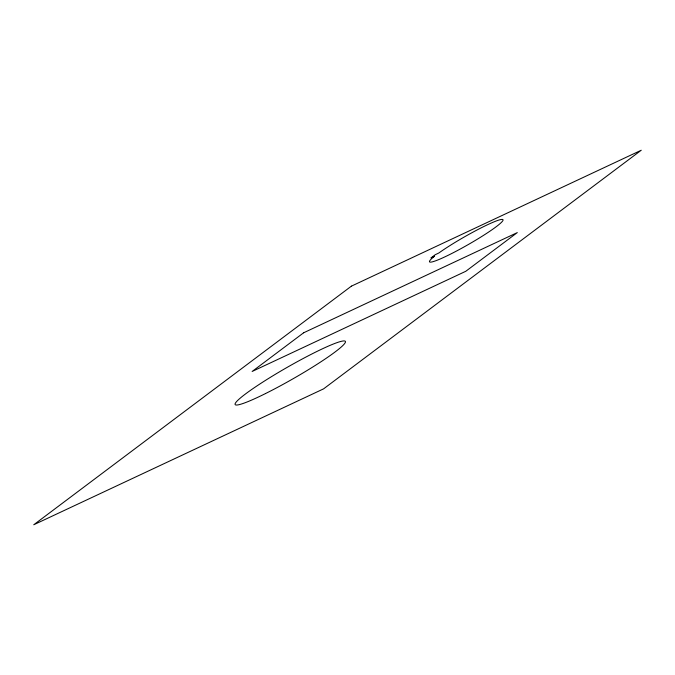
<?xml version="1.0" encoding="UTF-8"?>
<svg xmlns="http://www.w3.org/2000/svg" width="675" height="675" viewBox="0 0 675 675"><rect width="100%" height="100%" fill="white"/><g stroke="black" fill="none" stroke-linecap="round" stroke-linejoin="round"><path stroke-width="1.01" d="M434.396 256.314L434.312 256.382A42.322 4.278 -29.8 0 0 463.911 247.016A42.322 4.278 -29.8 0 0 500.31 219.67A42.322 4.278 -29.8 0 0 438.801 253.015L435.257 254.703L430.962 257.934L434.396 256.314M351.397 286.149L33.75 524.762L323.603 388.851L641.25 150.238L351.397 286.149M303.649 332.775L252.138 371.469L465.792 271.282L517.303 232.597L303.649 332.775M265.494 393.567A63.492 6.412 -29.8 0 0 345.381 341.415A63.492 6.412 -29.8 0 0 259.976 383.923A63.492 6.412 -29.8 0 0 265.494 393.567"/></g></svg>
